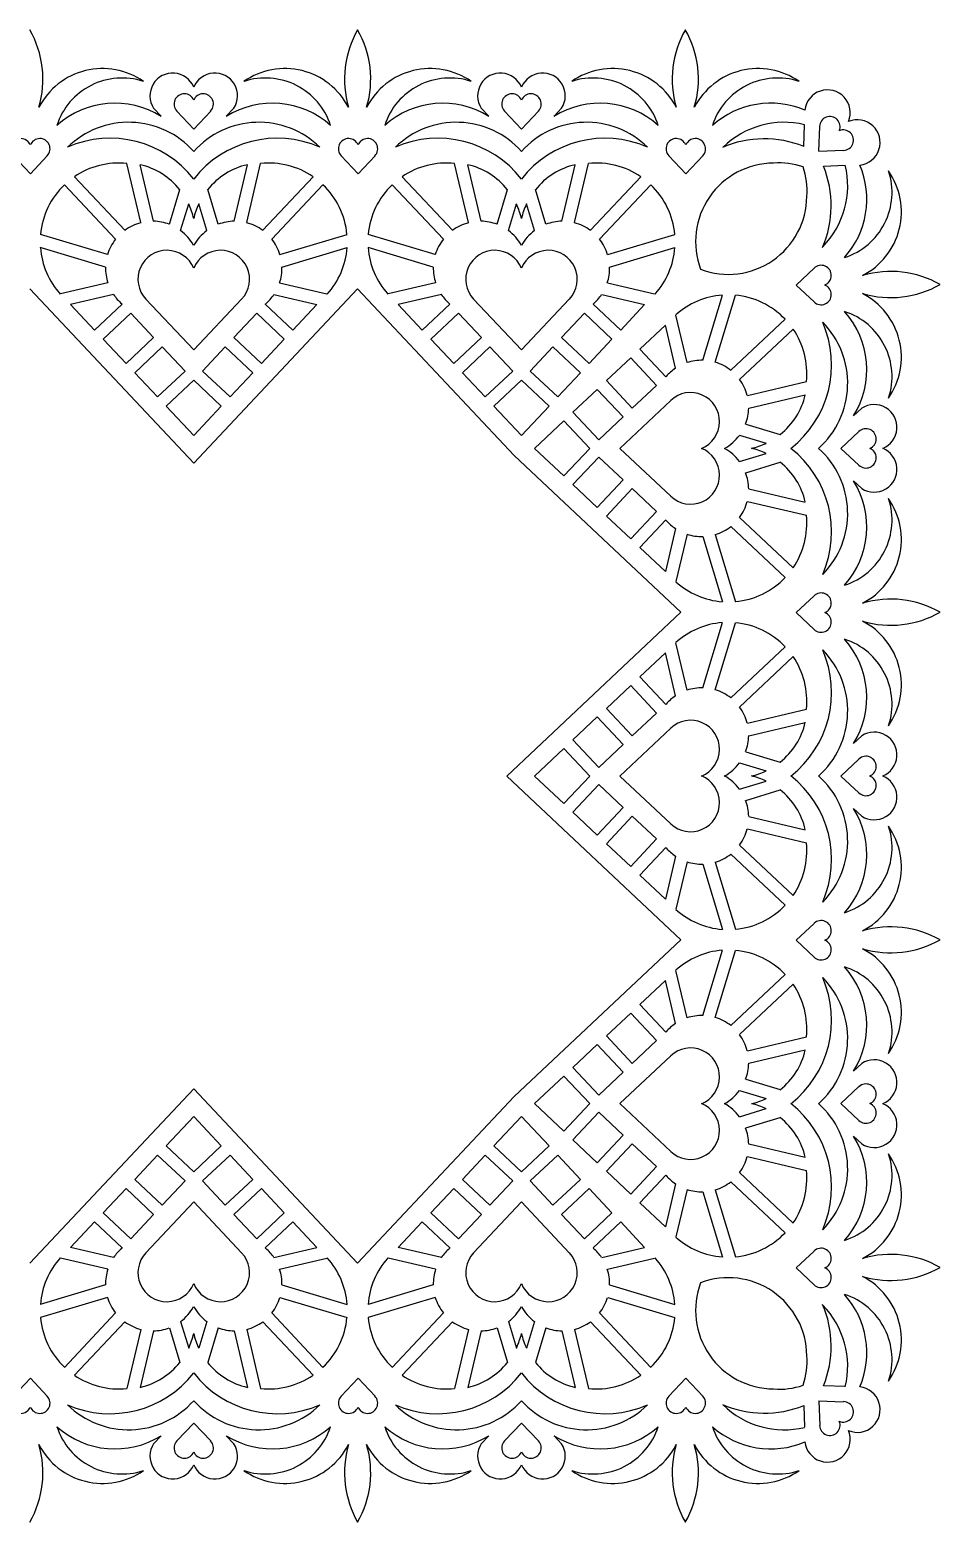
# Model space of a CAD drawing. Extents: x -508 to -157, y 123 to 262.
# Drawn here: x -453.5 to -368.6, y 122.9 to 262 of the extents above; entities that cross this region are included whole.
import ezdxf

# ---------------------------------------------------------------- set-up
doc = ezdxf.new("R2010")
doc.units = 0
doc.layers.get('0').update_dxf_attribs({"linetype": 'CONTINUOUS'})

msp = doc.modelspace()

# ---------------------------------------------------------------- linework, layer by layer
for p, q in [((-441.93, 254.68), (-441.22, 253.92)), ((-434.45, 254.68), (-435.16, 253.92)), ((-411.4, 254.68), (-410.69, 253.92)), ((-403.91, 254.68), (-404.62, 253.92)), ((-438.19, 252.73), (-439.77, 254.41)), ((-438.19, 252.73), (-436.61, 254.41)), ((-407.65, 252.73), (-409.23, 254.41)), ((-407.65, 252.73), (-406.08, 254.41)), ((-381.35, 251.1), (-381.27, 253.13)), ((-379.94, 250.68), (-379.87, 252.98)), ((-379.94, 250.68), (-377.64, 250.75)), ((-453.41, 248.56), (-454.99, 250.23)), ((-453.41, 248.56), (-451.84, 250.23)), ((-443.12, 244.01), (-444.42, 249.52)), ((-441.95, 244.15), (-443.19, 249.41)), ((-434.43, 244.15), (-433.19, 249.41)), ((-433.25, 244.01), (-431.96, 249.52)), ((-422.88, 248.56), (-424.46, 250.23)), ((-422.88, 248.56), (-421.3, 250.23)), ((-412.59, 244.01), (-413.89, 249.52)), ((-411.41, 244.15), (-412.65, 249.41)), ((-403.89, 244.15), (-402.65, 249.41)), ((-402.72, 244.01), (-401.42, 249.52)), ((-392.34, 248.56), (-393.92, 250.23)), ((-392.34, 248.56), (-390.77, 250.23)), ((-379.52, 249.28), (-377.49, 249.35)), ((-444.62, 243.3), (-449.31, 248.29)), ((-431.76, 243.3), (-427.06, 248.29)), ((-414.09, 243.3), (-418.78, 248.29)), ((-401.22, 243.3), (-396.53, 248.29)), ((-445.47, 242.48), (-450.23, 247.54)), ((-440.46, 243.86), (-439.49, 247.09)), ((-435.92, 243.86), (-436.89, 247.09)), ((-430.91, 242.48), (-426.15, 247.54)), ((-414.93, 242.48), (-419.7, 247.54)), ((-409.92, 243.86), (-408.95, 247.09)), ((-405.38, 243.86), (-406.35, 247.09)), ((-400.38, 242.48), (-395.61, 247.54)), ((-439.41, 243.28), (-438.66, 245.76)), ((-436.97, 243.28), (-437.72, 245.76)), ((-408.87, 243.28), (-408.13, 245.76)), ((-406.44, 243.28), (-407.18, 245.76)), ((-446.22, 241.03), (-452.48, 242.91)), ((-430.16, 241.03), (-423.9, 242.91)), ((-415.69, 241.03), (-421.94, 242.91)), ((-399.62, 241.03), (-393.37, 242.91)), ((-446.41, 239.85), (-452.49, 241.68)), ((-429.97, 239.85), (-423.89, 241.68)), ((-415.87, 239.85), (-421.95, 241.68)), ((-399.44, 239.85), (-393.36, 241.68)), ((-382.07, 238.19), (-380.39, 239.77)), ((-446.19, 238.4), (-450.6, 237.36)), ((-430.19, 238.4), (-425.78, 237.36)), ((-415.66, 238.4), (-420.06, 237.36)), ((-399.65, 238.4), (-395.25, 237.36)), ((-382.07, 238.19), (-380.39, 236.62)), ((-438.19, 221.6), (-453.46, 237.83)), ((-445.66, 237.31), (-449.66, 236.37)), ((-444.86, 236.42), (-444.9, 236.45)), ((-438.19, 232.14), (-442.65, 236.88)), ((-438.19, 221.6), (-422.92, 237.83)), ((-438.19, 232.14), (-433.73, 236.88)), ((-431.52, 236.42), (-431.48, 236.45)), ((-430.72, 237.31), (-426.71, 236.37)), ((-408.32, 222.31), (-422.92, 237.83)), ((-415.12, 237.31), (-419.13, 236.37)), ((-414.33, 236.42), (-414.36, 236.45)), ((-407.65, 232.14), (-412.11, 236.88)), ((-407.65, 232.14), (-403.2, 236.88)), ((-400.98, 236.42), (-400.94, 236.45)), ((-400.18, 237.31), (-396.18, 236.37)), ((-390.77, 231.19), (-388.94, 237.26)), ((-389.6, 231), (-387.72, 237.26)), ((-447.43, 234), (-449.66, 236.37)), ((-444.86, 236.42), (-447.43, 234)), ((-444.06, 235.56), (-446.63, 233.14)), ((-441.93, 233.3), (-444.06, 235.56)), ((-434.45, 233.3), (-432.32, 235.56)), ((-432.32, 235.56), (-429.75, 233.14)), ((-431.52, 236.42), (-428.95, 234)), ((-428.95, 234), (-426.71, 236.37)), ((-416.9, 234), (-419.13, 236.37)), ((-414.33, 236.42), (-416.9, 234)), ((-413.52, 235.56), (-416.09, 233.14)), ((-411.39, 233.3), (-413.52, 235.56)), ((-403.91, 233.3), (-401.79, 235.56)), ((-401.79, 235.56), (-399.22, 233.14)), ((-400.98, 236.42), (-398.41, 234)), ((-398.41, 234), (-396.18, 236.37)), ((-392.23, 230.97), (-393.27, 235.38)), ((-396.63, 232.21), (-394.25, 234.44)), ((-393.31, 230.44), (-394.25, 234.44)), ((-388.14, 230.25), (-383.08, 235.01)), ((-387.33, 229.4), (-382.34, 234.09)), ((-444.5, 230.88), (-446.63, 233.14)), ((-441.93, 233.3), (-444.5, 230.88)), ((-441.12, 232.44), (-443.69, 230.02)), ((-439, 230.18), (-441.12, 232.44)), ((-437.38, 230.18), (-435.26, 232.44)), ((-435.26, 232.44), (-432.69, 230.02)), ((-434.45, 233.3), (-431.88, 230.88)), ((-431.88, 230.88), (-429.75, 233.14)), ((-413.96, 230.88), (-416.09, 233.14)), ((-411.39, 233.3), (-413.96, 230.88)), ((-410.59, 232.44), (-413.16, 230.02)), ((-408.46, 230.18), (-410.59, 232.44)), ((-406.85, 230.18), (-404.72, 232.44)), ((-404.72, 232.44), (-402.15, 230.02)), ((-403.91, 233.3), (-401.34, 230.88)), ((-401.34, 230.88), (-399.22, 233.14)), ((-399.74, 229.28), (-397.48, 231.41)), ((-395.06, 228.84), (-397.48, 231.41)), ((-394.21, 229.64), (-396.63, 232.21)), ((-441.57, 227.76), (-443.69, 230.02)), ((-439, 230.18), (-441.57, 227.76)), ((-437.38, 230.18), (-434.81, 227.76)), ((-434.81, 227.76), (-432.69, 230.02)), ((-411.03, 227.76), (-413.16, 230.02)), ((-408.46, 230.18), (-411.03, 227.76)), ((-406.85, 230.18), (-404.28, 227.76)), ((-404.28, 227.76), (-402.15, 230.02)), ((-394.21, 229.64), (-394.17, 229.68)), ((-438.19, 229.32), (-440.76, 226.91)), ((-438.19, 229.32), (-435.62, 226.91)), ((-407.65, 229.32), (-410.22, 226.91)), ((-407.65, 229.32), (-405.08, 226.91)), ((-402.86, 226.34), (-400.6, 228.47)), ((-398.18, 225.9), (-400.6, 228.47)), ((-397.33, 226.71), (-399.74, 229.28)), ((-397.33, 226.71), (-395.06, 228.84)), ((-386.61, 227.9), (-381.1, 229.2)), ((-438.19, 224.18), (-440.76, 226.91)), ((-438.19, 224.18), (-435.62, 226.91)), ((-407.65, 224.18), (-410.22, 226.91)), ((-407.65, 224.18), (-405.08, 226.91)), ((-398.48, 222.97), (-393.74, 227.43)), ((-386.48, 226.73), (-381.21, 227.97)), ((-375.94, 226.71), (-376.71, 226)), ((-406.45, 222.97), (-403.72, 225.54)), ((-401.3, 222.97), (-403.72, 225.54)), ((-400.44, 223.78), (-402.86, 226.34)), ((-400.44, 223.78), (-398.18, 225.9)), ((-387.34, 224.19), (-384.87, 223.44)), ((-386.76, 225.24), (-383.54, 224.27)), ((-377.89, 222.97), (-376.21, 224.55)), ((-406.45, 222.97), (-403.72, 220.4)), ((-401.3, 222.97), (-403.72, 220.4)), ((-398.48, 222.97), (-393.74, 218.51)), ((-377.89, 222.97), (-376.21, 221.39)), ((-408.32, 222.31), (-392.8, 207.7)), ((-400.44, 222.16), (-402.86, 219.59)), ((-400.44, 222.16), (-398.18, 220.04)), ((-387.34, 221.75), (-384.87, 222.5)), ((-386.76, 220.7), (-383.54, 221.67)), ((-398.18, 220.04), (-400.6, 217.47)), ((-375.94, 219.23), (-376.71, 219.94)), ((-402.86, 219.59), (-400.6, 217.47)), ((-397.33, 219.23), (-399.74, 216.66)), ((-397.33, 219.23), (-395.06, 217.1)), ((-386.48, 219.21), (-381.21, 217.97)), ((-395.06, 217.1), (-397.48, 214.53)), ((-386.61, 218.03), (-381.1, 216.73)), ((-399.74, 216.66), (-397.48, 214.53)), ((-394.21, 216.3), (-396.63, 213.73)), ((-394.21, 216.3), (-394.17, 216.26)), ((-388.14, 215.69), (-383.08, 210.93)), ((-387.33, 216.54), (-382.34, 211.84)), ((-393.31, 215.5), (-394.25, 211.49)), ((-392.23, 214.97), (-393.27, 210.56)), ((-390.77, 214.75), (-388.94, 208.67)), ((-389.6, 214.94), (-387.72, 208.68)), ((-396.63, 213.73), (-394.25, 211.49)), ((-382.07, 207.66), (-380.39, 209.24)), ((-409.02, 192.43), (-392.8, 207.7)), ((-382.07, 207.66), (-380.39, 206.08)), ((-390.77, 200.65), (-388.94, 206.73)), ((-389.6, 200.47), (-387.72, 206.72)), ((-392.23, 200.43), (-393.27, 204.84)), ((-388.14, 199.71), (-383.08, 204.48)), ((-396.63, 201.68), (-394.25, 203.91)), ((-393.31, 199.9), (-394.25, 203.91)), ((-387.33, 198.86), (-382.34, 203.56)), ((-394.21, 199.11), (-396.63, 201.68)), ((-399.74, 198.74), (-397.48, 200.87)), ((-395.06, 198.3), (-397.48, 200.87)), ((-394.21, 199.11), (-394.17, 199.14)), ((-402.86, 195.81), (-400.6, 197.94)), ((-398.18, 195.37), (-400.6, 197.94)), ((-397.33, 196.17), (-399.74, 198.74)), ((-397.33, 196.17), (-395.06, 198.3)), ((-386.61, 197.37), (-381.1, 198.67)), ((-398.48, 192.43), (-393.74, 196.89)), ((-386.48, 196.19), (-381.21, 197.43)), ((-375.94, 196.18), (-376.71, 195.47)), ((-406.45, 192.43), (-403.72, 195)), ((-401.3, 192.43), (-403.72, 195)), ((-400.44, 193.24), (-402.86, 195.81)), ((-400.44, 193.24), (-398.18, 195.37)), ((-387.34, 193.65), (-384.87, 192.9)), ((-386.76, 194.7), (-383.54, 193.73)), ((-377.89, 192.43), (-376.21, 194.01)), ((-409.02, 192.43), (-392.8, 177.17)), ((-406.45, 192.43), (-403.72, 189.86)), ((-401.3, 192.43), (-403.72, 189.86)), ((-398.48, 192.43), (-393.74, 187.98)), ((-387.34, 191.22), (-384.87, 191.96)), ((-377.89, 192.43), (-376.21, 190.86)), ((-400.44, 191.63), (-402.86, 189.06)), ((-400.44, 191.63), (-398.18, 189.5)), ((-386.76, 190.16), (-383.54, 191.13)), ((-398.18, 189.5), (-400.6, 186.93)), ((-375.94, 188.69), (-376.71, 189.4)), ((-402.86, 189.06), (-400.6, 186.93)), ((-397.33, 188.69), (-399.74, 186.12)), ((-397.33, 188.69), (-395.06, 186.57)), ((-386.48, 188.67), (-381.21, 187.43)), ((-395.06, 186.57), (-397.48, 184)), ((-386.61, 187.5), (-381.1, 186.2)), ((-399.74, 186.12), (-397.48, 184)), ((-394.21, 185.76), (-396.63, 183.19)), ((-394.21, 185.76), (-394.17, 185.72)), ((-388.14, 185.16), (-383.08, 180.39)), ((-387.33, 186), (-382.34, 181.31)), ((-393.31, 184.96), (-394.25, 180.96)), ((-392.23, 184.43), (-393.27, 180.03)), ((-390.77, 184.21), (-388.94, 178.14)), ((-389.6, 184.4), (-387.72, 178.15)), ((-396.63, 183.19), (-394.25, 180.96)), ((-382.07, 177.12), (-380.39, 178.7)), ((-408.32, 162.56), (-392.8, 177.17)), ((-382.07, 177.12), (-380.39, 175.55)), ((-390.77, 170.12), (-388.94, 176.19)), ((-389.6, 169.93), (-387.72, 176.18)), ((-392.23, 169.9), (-393.27, 174.3)), ((-388.14, 169.17), (-383.08, 173.94)), ((-396.63, 171.14), (-394.25, 173.37)), ((-393.31, 169.37), (-394.25, 173.37)), ((-387.33, 168.33), (-382.34, 173.02)), ((-394.21, 168.57), (-396.63, 171.14)), ((-399.74, 168.21), (-397.48, 170.34)), ((-395.06, 167.77), (-397.48, 170.34)), ((-394.21, 168.57), (-394.17, 168.61)), ((-402.86, 165.27), (-400.6, 167.4)), ((-398.18, 164.83), (-400.6, 167.4)), ((-397.33, 165.64), (-399.74, 168.21)), ((-397.33, 165.64), (-395.06, 167.77)), ((-386.61, 166.83), (-381.1, 168.13)), ((-398.48, 161.9), (-393.74, 166.36)), ((-386.48, 165.66), (-381.21, 166.9)), ((-375.94, 165.64), (-376.71, 164.93)), ((-406.45, 161.9), (-403.72, 164.47)), ((-401.3, 161.9), (-403.72, 164.47)), ((-400.44, 162.7), (-402.86, 165.27)), ((-400.44, 162.7), (-398.18, 164.83)), ((-386.76, 164.17), (-383.54, 163.2)), ((-438.19, 163.27), (-453.46, 147.04)), ((-438.19, 163.27), (-422.92, 147.04)), ((-387.34, 163.11), (-384.87, 162.37)), ((-377.89, 161.9), (-376.21, 163.48)), ((-408.32, 162.56), (-422.92, 147.04)), ((-406.45, 161.9), (-403.72, 159.33)), ((-401.3, 161.9), (-403.72, 159.33)), ((-398.48, 161.9), (-393.74, 157.44)), ((-387.34, 160.68), (-384.87, 161.43)), ((-377.89, 161.9), (-376.21, 160.32)), ((-438.19, 160.69), (-440.76, 157.96)), ((-438.19, 160.69), (-435.62, 157.96)), ((-407.65, 160.69), (-410.22, 157.96)), ((-407.65, 160.69), (-405.08, 157.96)), ((-400.44, 161.09), (-402.86, 158.52)), ((-400.44, 161.09), (-398.18, 158.96)), ((-386.76, 159.63), (-383.54, 160.6)), ((-398.18, 158.96), (-400.6, 156.39)), ((-375.94, 158.16), (-376.71, 158.87)), ((-438.19, 155.54), (-440.76, 157.96)), ((-438.19, 155.54), (-435.62, 157.96)), ((-407.65, 155.54), (-410.22, 157.96)), ((-407.65, 155.54), (-405.08, 157.96)), ((-402.86, 158.52), (-400.6, 156.39)), ((-397.33, 158.16), (-399.74, 155.59)), ((-397.33, 158.16), (-395.06, 156.03)), ((-386.48, 158.14), (-381.21, 156.9)), ((-441.57, 157.11), (-443.69, 154.84)), ((-439, 154.69), (-441.57, 157.11)), ((-437.38, 154.69), (-434.81, 157.11)), ((-434.81, 157.11), (-432.69, 154.84)), ((-411.03, 157.11), (-413.16, 154.84)), ((-408.46, 154.69), (-411.03, 157.11)), ((-406.85, 154.69), (-404.28, 157.11)), ((-404.28, 157.11), (-402.15, 154.84)), ((-395.06, 156.03), (-397.48, 153.46)), ((-386.61, 156.96), (-381.1, 155.66)), ((-441.12, 152.43), (-443.69, 154.84)), ((-439, 154.69), (-441.12, 152.43)), ((-437.38, 154.69), (-435.26, 152.43)), ((-435.26, 152.43), (-432.69, 154.84)), ((-410.59, 152.43), (-413.16, 154.84)), ((-408.46, 154.69), (-410.59, 152.43)), ((-406.85, 154.69), (-404.72, 152.43)), ((-404.72, 152.43), (-402.15, 154.84)), ((-399.74, 155.59), (-397.48, 153.46)), ((-394.21, 155.22), (-396.63, 152.65)), ((-393.31, 154.43), (-394.25, 150.42)), ((-394.21, 155.22), (-394.17, 155.19)), ((-388.14, 154.62), (-383.08, 149.86)), ((-387.33, 155.47), (-382.34, 150.77)), ((-444.5, 153.99), (-446.63, 151.73)), ((-441.93, 151.57), (-444.5, 153.99)), ((-434.45, 151.57), (-431.88, 153.99)), ((-431.88, 153.99), (-429.75, 151.73)), ((-413.96, 153.99), (-416.09, 151.73)), ((-411.39, 151.57), (-413.96, 153.99)), ((-403.91, 151.57), (-401.34, 153.99)), ((-401.34, 153.99), (-399.22, 151.73)), ((-392.23, 153.9), (-393.27, 149.49)), ((-390.77, 153.68), (-388.94, 147.6)), ((-389.6, 153.86), (-387.72, 147.61)), ((-444.06, 149.31), (-446.63, 151.73)), ((-438.19, 152.73), (-442.65, 147.99)), ((-438.19, 152.73), (-433.73, 147.99)), ((-432.32, 149.31), (-429.75, 151.73)), ((-413.52, 149.31), (-416.09, 151.73)), ((-407.65, 152.73), (-412.11, 147.99)), ((-407.65, 152.73), (-403.2, 147.99)), ((-401.79, 149.31), (-399.22, 151.73)), ((-396.63, 152.65), (-394.25, 150.42)), ((-447.43, 150.87), (-449.66, 148.5)), ((-444.86, 148.45), (-447.43, 150.87)), ((-441.93, 151.57), (-444.06, 149.31)), ((-434.45, 151.57), (-432.32, 149.31)), ((-431.52, 148.45), (-428.95, 150.87)), ((-428.95, 150.87), (-426.71, 148.5)), ((-416.9, 150.87), (-419.13, 148.5)), ((-414.33, 148.45), (-416.9, 150.87)), ((-411.39, 151.57), (-413.52, 149.31)), ((-403.91, 151.57), (-401.79, 149.31)), ((-400.98, 148.45), (-398.41, 150.87)), ((-398.41, 150.87), (-396.18, 148.5)), ((-446.19, 146.47), (-450.6, 147.51)), ((-445.66, 147.55), (-449.66, 148.5)), ((-444.86, 148.45), (-444.9, 148.41)), ((-431.52, 148.45), (-431.48, 148.41)), ((-430.72, 147.55), (-426.71, 148.5)), ((-430.19, 146.47), (-425.78, 147.51)), ((-415.66, 146.47), (-420.06, 147.51)), ((-415.12, 147.55), (-419.13, 148.5)), ((-414.33, 148.45), (-414.36, 148.41)), ((-400.98, 148.45), (-400.94, 148.41)), ((-400.18, 147.55), (-396.18, 148.5)), ((-399.65, 146.47), (-395.25, 147.51)), ((-382.07, 146.59), (-380.39, 148.16)), ((-382.07, 146.59), (-380.39, 145.01)), ((-446.41, 145.01), (-452.49, 143.19)), ((-429.97, 145.01), (-423.89, 143.19)), ((-415.87, 145.01), (-421.95, 143.19)), ((-399.44, 145.01), (-393.36, 143.19)), ((-446.22, 143.84), (-452.48, 141.96)), ((-430.16, 143.84), (-423.9, 141.96)), ((-415.69, 143.84), (-421.94, 141.96)), ((-399.62, 143.84), (-393.37, 141.96)), ((-445.47, 142.39), (-450.23, 137.32)), ((-430.91, 142.39), (-426.15, 137.32)), ((-414.93, 142.39), (-419.7, 137.32)), ((-400.38, 142.39), (-395.61, 137.32)), ((-444.62, 141.57), (-449.31, 136.58)), ((-443.12, 140.86), (-444.42, 135.34)), ((-441.95, 140.72), (-443.19, 135.45)), ((-440.46, 141.01), (-439.49, 137.78)), ((-439.41, 141.59), (-438.66, 139.11)), ((-436.97, 141.59), (-437.72, 139.11)), ((-435.92, 141.01), (-436.89, 137.78)), ((-434.43, 140.72), (-433.19, 135.45)), ((-433.25, 140.86), (-431.96, 135.34)), ((-431.76, 141.57), (-427.06, 136.58)), ((-414.09, 141.57), (-418.78, 136.58)), ((-412.59, 140.86), (-413.89, 135.34)), ((-411.41, 140.72), (-412.65, 135.45)), ((-409.92, 141.01), (-408.95, 137.78)), ((-408.87, 141.59), (-408.13, 139.11)), ((-406.44, 141.59), (-407.18, 139.11)), ((-405.38, 141.01), (-406.35, 137.78)), ((-403.89, 140.72), (-402.65, 135.45)), ((-402.72, 140.86), (-401.42, 135.34)), ((-401.22, 141.57), (-396.53, 136.58)), ((-453.41, 136.31), (-454.99, 134.64)), ((-453.41, 136.31), (-451.84, 134.64)), ((-422.88, 136.31), (-424.46, 134.64)), ((-422.88, 136.31), (-421.3, 134.64)), ((-392.34, 136.31), (-393.92, 134.64)), ((-392.34, 136.31), (-390.77, 134.64)), ((-377.49, 135.52), (-379.52, 135.59)), ((-381.35, 133.76), (-381.27, 131.73)), ((-379.94, 134.19), (-379.87, 131.89)), ((-379.94, 134.19), (-377.64, 134.12)), ((-438.19, 132.13), (-439.77, 130.46)), ((-438.19, 132.13), (-436.61, 130.46)), ((-407.65, 132.13), (-409.23, 130.46)), ((-407.65, 132.13), (-406.08, 130.46)), ((-441.93, 130.19), (-441.22, 130.95)), ((-434.45, 130.19), (-435.16, 130.95)), ((-411.4, 130.19), (-410.69, 130.95)), ((-403.91, 130.19), (-404.62, 130.95))]:
    msp.add_line(p, q)
for centre, radius, start, end in [((-461.5, 257.38), 9.26, 343.5444, 29.7805), ((-414.88, 257.38), 9.26, 150.2195, 196.4556), ((-430.96, 257.38), 9.26, 343.5444, 29.7805), ((-384.35, 257.38), 9.26, 150.2195, 196.4556), ((-400.43, 257.38), 9.26, 343.5444, 29.7805), ((-446.68, 251.7), 6.67, 55.1183, 152.7343), ((-444.87, 251.11), 6.38, 71.7665, 162.0666), ((-440.15, 255.83), 2.12, 22.1916, 212.9358), ((-436.23, 255.83), 2.12, 327.0642, 157.8084), ((-429.7, 251.7), 6.67, 27.2657, 124.8817), ((-431.51, 251.11), 6.38, 17.9334, 108.2335), ((-416.15, 251.7), 6.67, 55.1183, 152.7343), ((-414.33, 251.11), 6.38, 71.7665, 162.0666), ((-409.62, 255.83), 2.12, 22.1916, 212.9358), ((-405.69, 255.83), 2.12, 327.0642, 157.8084), ((-399.16, 251.7), 6.67, 27.2657, 124.8817), ((-400.98, 251.11), 6.38, 17.9334, 108.2335), ((-385.61, 251.7), 6.67, 55.1183, 152.7343), ((-383.79, 251.11), 6.38, 71.7665, 162.0666), ((-439.07, 255.06), 0.954, 22.1916, 223.2633), ((-437.31, 255.06), 0.954, 316.7367, 157.8084), ((-408.54, 255.06), 0.954, 22.1916, 223.2633), ((-406.77, 255.06), 0.954, 316.7367, 157.8084), ((-379.14, 254.26), 2.12, 337.1916, 173.8107), ((-445.52, 247.01), 8.13, 58.1142, 131.8052), ((-430.86, 247.01), 8.13, 48.1948, 121.8858), ((-414.98, 247.01), 8.13, 58.1142, 131.8052), ((-400.33, 247.01), 8.13, 48.1948, 121.8858), ((-384.44, 247.01), 8.13, 66.8468, 131.8052), ((-444.25, 245.23), 8.13, 41.8237, 134.432), ((-432.13, 245.23), 8.13, 45.568, 138.1763), ((-413.71, 245.23), 8.13, 41.8237, 134.432), ((-401.6, 245.23), 8.13, 45.568, 138.1763), ((-383.18, 245.23), 8.13, 76.4534, 134.432), ((-378.92, 252.95), 0.954, 337.1916, 178.2633), ((-376.36, 251.48), 2.12, 276.1893, 112.8084), ((-454.3, 250.89), 0.954, 22.1916, 223.2633), ((-452.53, 250.89), 0.954, 316.7367, 157.8084), ((-445.98, 241.99), 9.88, 37.9811, 113.6405), ((-430.4, 241.99), 9.88, 66.3595, 142.0189), ((-423.76, 250.89), 0.954, 22.1916, 223.2633), ((-422, 250.89), 0.954, 316.7367, 157.8084), ((-415.44, 241.99), 9.88, 37.9811, 113.6405), ((-399.87, 241.99), 9.88, 66.3595, 142.0189), ((-393.23, 250.89), 0.954, 22.1916, 223.2633), ((-391.46, 250.89), 0.954, 316.7367, 157.8084), ((-385.03, 241.94), 9.88, 68.0846, 113.2735), ((-377.67, 251.7), 0.954, 271.7367, 112.8084), ((-445.18, 242.24), 7.32, 84.0698, 124.3531), ((-444.69, 242.91), 6.67, 38.7088, 76.9688), ((-431.69, 242.91), 6.67, 103.0312, 141.2912), ((-431.2, 242.24), 7.32, 55.6469, 95.9302), ((-414.65, 242.24), 7.32, 84.0698, 124.3531), ((-414.16, 242.91), 6.67, 38.7088, 76.9688), ((-401.15, 242.91), 6.67, 103.0312, 141.2912), ((-400.66, 242.24), 7.32, 55.6469, 95.9302), ((-384.11, 242.24), 7.32, 90.4219, 200.6236), ((-383.62, 242.91), 6.67, 70.6687, 94.6528), ((-387.71, 247), 6.67, 355.3472, 19.3313), ((-388.68, 245.59), 9.88, 336.7265, 21.9154), ((-385.39, 247.45), 8.13, 315.568, 13.5466), ((-383.61, 246.18), 8.13, 318.1948, 23.1532), ((-379.51, 246.83), 6.38, 287.9334, 18.2335), ((-378.93, 245.01), 6.67, 297.2657, 34.8817), ((-445.18, 242.24), 7.32, 133.5879, 174.7728), ((-431.2, 242.24), 7.32, 5.2272, 46.4121), ((-414.65, 242.24), 7.32, 133.5879, 174.7728), ((-400.66, 242.24), 7.32, 5.2272, 46.4121), ((-388.39, 246.51), 7.32, 249.3764, 359.5781), ((-444.69, 242.91), 6.67, 12.7907, 25.2329), ((-431.69, 242.91), 6.67, 154.7671, 167.2093), ((-414.16, 242.91), 6.67, 12.7907, 25.2329), ((-401.15, 242.91), 6.67, 154.7671, 167.2093), ((-442.03, 239.76), 4.38, 104.5257, 126.3006), ((-442.03, 239.76), 4.38, 69.0837, 89.0125), ((-434.35, 239.76), 4.38, 90.9875, 110.9163), ((-434.35, 239.76), 4.38, 53.6994, 75.4743), ((-411.49, 239.76), 4.38, 104.5257, 126.3006), ((-411.49, 239.76), 4.38, 69.0837, 89.0125), ((-403.82, 239.76), 4.38, 90.9875, 110.9163), ((-403.82, 239.76), 4.38, 53.6994, 75.4743), ((-442.03, 239.76), 4.38, 141.715, 163.2788), ((-442.03, 239.76), 4.38, 28.9966, 53.3205), ((-434.35, 239.76), 4.38, 126.6795, 151.0034), ((-434.35, 239.76), 4.38, 16.7212, 38.285), ((-411.49, 239.76), 4.38, 141.715, 163.2788), ((-411.49, 239.76), 4.38, 28.9966, 53.3205), ((-403.82, 239.76), 4.38, 126.6795, 151.0034), ((-403.82, 239.76), 4.38, 16.7212, 38.285), ((-445.18, 242.24), 7.32, 184.3684, 221.8816), ((-440.69, 238.73), 2.7, 22.1916, 223.2633), ((-435.69, 238.73), 2.7, 316.7367, 157.8084), ((-431.2, 242.24), 7.32, 318.1184, 355.6316), ((-414.65, 242.24), 7.32, 184.3684, 221.8816), ((-410.15, 238.73), 2.7, 22.1916, 223.2633), ((-405.16, 238.73), 2.7, 316.7367, 157.8084), ((-400.66, 242.24), 7.32, 318.1184, 355.6316), ((-442.03, 239.76), 4.38, 178.8365, 198.183), ((-434.35, 239.76), 4.38, 341.817, 1.1635), ((-411.49, 239.76), 4.38, 178.8365, 198.183), ((-403.82, 239.76), 4.38, 341.817, 1.1635), ((-379.74, 239.08), 0.954, 292.1916, 133.2633), ((-373.25, 230.2), 9.26, 60.2195, 106.4556), ((-379.74, 237.31), 0.954, 226.7367, 67.8084), ((-373.25, 246.28), 9.26, 253.5444, 299.7805), ((-442.03, 239.76), 4.38, 213.9929, 229.0468), ((-434.35, 239.76), 4.38, 310.9532, 326.0071), ((-411.49, 239.76), 4.38, 213.9929, 229.0468), ((-403.82, 239.76), 4.38, 310.9532, 326.0071), ((-388.39, 229.96), 7.32, 94.3684, 131.8816), ((-388.39, 229.96), 7.32, 43.5879, 84.7728), ((-378.93, 231.46), 6.67, 325.1183, 62.7343), ((-379.51, 229.65), 6.38, 341.7665, 72.0666), ((-383.61, 230.3), 8.13, 328.1142, 41.8052), ((-388.64, 230.76), 9.88, 307.9811, 23.6405), ((-388.39, 229.96), 7.32, 354.0698, 34.3531), ((-385.39, 229.03), 8.13, 311.8237, 44.432), ((-390.86, 226.8), 4.38, 88.8365, 108.183), ((-390.86, 226.8), 4.38, 51.715, 73.2788), ((-390.86, 226.8), 4.38, 123.9929, 139.0468), ((-391.9, 225.47), 2.7, 292.1916, 133.2633), ((-390.86, 226.8), 4.38, 14.5257, 36.3006), ((-390.86, 226.8), 4.38, 339.0837, 359.0125), ((-387.71, 229.47), 6.67, 308.7088, 346.9688), ((-374.79, 224.93), 2.12, 292.1916, 122.9358), ((-390.86, 226.8), 4.38, 298.9966, 323.3205), ((-375.56, 223.85), 0.954, 292.1916, 133.2633), ((-391.9, 220.47), 2.7, 226.7367, 67.8084), ((-390.86, 219.13), 4.38, 36.6795, 61.0034), ((-387.71, 229.47), 6.67, 282.7907, 295.2329), ((-387.71, 216.47), 6.67, 64.7671, 77.2093), ((-388.64, 215.18), 9.88, 336.3595, 52.0189), ((-385.39, 216.91), 8.13, 315.568, 48.1763), ((-375.56, 222.09), 0.954, 226.7367, 67.8084), ((-374.79, 221.01), 2.12, 237.0642, 67.8084), ((-387.71, 216.47), 6.67, 13.0312, 51.2912), ((-390.86, 219.13), 4.38, 0.9875, 20.9163), ((-383.61, 215.64), 8.13, 318.1948, 31.8858), ((-390.86, 219.13), 4.38, 323.6994, 345.4743), ((-379.51, 216.29), 6.38, 287.9334, 18.2335), ((-378.93, 214.47), 6.67, 297.2657, 34.8817), ((-390.86, 219.13), 4.38, 220.9532, 236.0071), ((-390.86, 219.13), 4.38, 286.7212, 308.285), ((-388.39, 215.98), 7.32, 325.6469, 5.9302), ((-390.86, 219.13), 4.38, 251.817, 271.1635), ((-388.39, 215.98), 7.32, 228.1184, 265.6316), ((-388.39, 215.98), 7.32, 275.2272, 316.4121), ((-379.74, 208.54), 0.954, 292.1916, 133.2633), ((-373.25, 199.66), 9.26, 60.2195, 106.4556), ((-379.74, 206.78), 0.954, 226.7367, 67.8084), ((-373.25, 215.74), 9.26, 253.5444, 299.7805), ((-388.39, 199.43), 7.32, 94.3684, 131.8816), ((-388.39, 199.43), 7.32, 43.5879, 84.7728), ((-378.93, 200.93), 6.67, 325.1183, 62.7343), ((-383.61, 199.76), 8.13, 328.1142, 41.8052), ((-379.51, 199.11), 6.38, 341.7665, 72.0666), ((-388.64, 200.22), 9.88, 307.9811, 23.6405), ((-388.39, 199.43), 7.32, 354.0698, 34.3531), ((-385.39, 198.49), 8.13, 311.8237, 44.432), ((-390.86, 196.27), 4.38, 88.8365, 108.183), ((-390.86, 196.27), 4.38, 51.715, 73.2788), ((-390.86, 196.27), 4.38, 123.9929, 139.0468), ((-391.9, 194.93), 2.7, 292.1916, 133.2633), ((-390.86, 196.27), 4.38, 14.5257, 36.3006), ((-390.86, 196.27), 4.38, 339.0837, 359.0125), ((-387.71, 198.94), 6.67, 308.7088, 346.9688), ((-374.79, 194.4), 2.12, 292.1916, 122.9358), ((-390.86, 196.27), 4.38, 298.9966, 323.3205), ((-375.56, 193.32), 0.954, 292.1916, 133.2633), ((-391.9, 189.94), 2.7, 226.7367, 67.8084), ((-390.86, 188.6), 4.38, 36.6795, 61.0034), ((-387.71, 198.94), 6.67, 282.7907, 295.2329), ((-387.71, 185.93), 6.67, 64.7671, 77.2093), ((-388.64, 184.65), 9.88, 336.3595, 52.0189), ((-385.39, 186.38), 8.13, 315.568, 48.1763), ((-375.56, 191.55), 0.954, 226.7367, 67.8084), ((-374.79, 190.47), 2.12, 237.0642, 67.8084), ((-387.71, 185.93), 6.67, 13.0312, 51.2912), ((-390.86, 188.6), 4.38, 0.9875, 20.9163), ((-383.61, 185.11), 8.13, 318.1948, 31.8858), ((-390.86, 188.6), 4.38, 323.6994, 345.4743), ((-379.51, 185.76), 6.38, 287.9334, 18.2335), ((-378.93, 183.94), 6.67, 297.2657, 34.8817), ((-390.86, 188.6), 4.38, 220.9532, 236.0071), ((-390.86, 188.6), 4.38, 286.7212, 308.285), ((-388.39, 185.44), 7.32, 325.6469, 5.9302), ((-390.86, 188.6), 4.38, 251.817, 271.1635), ((-388.39, 185.44), 7.32, 228.1184, 265.6316), ((-388.39, 185.44), 7.32, 275.2272, 316.4121), ((-379.74, 178.01), 0.954, 292.1916, 133.2633), ((-373.25, 169.12), 9.26, 60.2195, 106.4556), ((-379.74, 176.24), 0.954, 226.7367, 67.8084), ((-373.25, 185.21), 9.26, 253.5444, 299.7805), ((-388.39, 168.89), 7.32, 94.3684, 131.8816), ((-388.39, 168.89), 7.32, 43.5879, 84.7728), ((-378.93, 170.39), 6.67, 325.1183, 62.7343), ((-383.61, 169.22), 8.13, 328.1142, 41.8052), ((-379.51, 168.57), 6.38, 341.7665, 72.0666), ((-388.64, 169.68), 9.88, 307.9811, 23.6405), ((-388.39, 168.89), 7.32, 354.0698, 34.3531), ((-385.39, 167.95), 8.13, 311.8237, 44.432), ((-390.86, 165.73), 4.38, 88.8365, 108.183), ((-390.86, 165.73), 4.38, 51.715, 73.2788), ((-390.86, 165.73), 4.38, 123.9929, 139.0468), ((-390.86, 165.73), 4.38, 14.5257, 36.3006), ((-391.9, 164.39), 2.7, 292.1916, 133.2633), ((-390.86, 165.73), 4.38, 339.0837, 359.0125), ((-387.71, 168.4), 6.67, 308.7088, 346.9688), ((-374.79, 163.86), 2.12, 292.1916, 122.9358), ((-390.86, 165.73), 4.38, 298.9966, 323.3205), ((-375.56, 162.78), 0.954, 292.1916, 133.2633), ((-391.9, 159.4), 2.7, 226.7367, 67.8084), ((-390.86, 158.06), 4.38, 36.6795, 61.0034), ((-387.71, 168.4), 6.67, 282.7907, 295.2329), ((-387.71, 155.39), 6.67, 64.7671, 77.2093), ((-388.64, 154.11), 9.88, 336.3595, 52.0189), ((-385.39, 155.84), 8.13, 315.568, 48.1763), ((-375.56, 161.02), 0.954, 226.7367, 67.8084), ((-374.79, 159.93), 2.12, 237.0642, 67.8084), ((-387.71, 155.39), 6.67, 13.0312, 51.2912), ((-390.86, 158.06), 4.38, 0.9875, 20.9163), ((-383.61, 154.57), 8.13, 318.1948, 31.8858), ((-379.51, 155.22), 6.38, 287.9334, 18.2335), ((-378.93, 153.4), 6.67, 297.2657, 34.8817), ((-390.86, 158.06), 4.38, 323.6994, 345.4743), ((-390.86, 158.06), 4.38, 220.9532, 236.0071), ((-390.86, 158.06), 4.38, 286.7212, 308.285), ((-388.39, 154.91), 7.32, 325.6469, 5.9302), ((-390.86, 158.06), 4.38, 251.817, 271.1635), ((-388.39, 154.91), 7.32, 228.1184, 265.6316), ((-388.39, 154.91), 7.32, 275.2272, 316.4121), ((-445.18, 142.63), 7.32, 138.1184, 175.6316), ((-442.03, 145.1), 4.38, 130.9532, 146.0071), ((-440.69, 146.14), 2.7, 136.7367, 337.8084), ((-435.69, 146.14), 2.7, 202.1916, 43.2633), ((-434.35, 145.1), 4.38, 33.9929, 49.0468), ((-431.2, 142.63), 7.32, 4.3684, 41.8816), ((-414.65, 142.63), 7.32, 138.1184, 175.6316), ((-411.49, 145.1), 4.38, 130.9532, 146.0071), ((-410.15, 146.14), 2.7, 136.7367, 337.8084), ((-405.16, 146.14), 2.7, 202.1916, 43.2633), ((-403.82, 145.1), 4.38, 33.9929, 49.0468), ((-400.66, 142.63), 7.32, 4.3684, 41.8816), ((-379.74, 147.47), 0.954, 292.1916, 133.2633), ((-373.25, 138.59), 9.26, 60.2195, 106.4556), ((-442.03, 145.1), 4.38, 161.817, 181.1635), ((-434.35, 145.1), 4.38, 358.8365, 18.183), ((-411.49, 145.1), 4.38, 161.817, 181.1635), ((-403.82, 145.1), 4.38, 358.8365, 18.183), ((-379.74, 145.7), 0.954, 226.7367, 67.8084), ((-373.25, 154.67), 9.26, 253.5444, 299.7805), ((-384.11, 142.63), 7.32, 159.3764, 269.5781), ((-388.39, 138.35), 7.32, 0.4219, 110.6236), ((-378.93, 139.86), 6.67, 325.1183, 62.7343), ((-442.03, 145.1), 4.38, 196.7212, 218.285), ((-434.35, 145.1), 4.38, 321.715, 343.2788), ((-411.49, 145.1), 4.38, 196.7212, 218.285), ((-403.82, 145.1), 4.38, 321.715, 343.2788), ((-379.51, 138.04), 6.38, 341.7665, 72.0666), ((-383.61, 138.69), 8.13, 336.8468, 41.8052), ((-445.18, 142.63), 7.32, 185.2272, 226.4121), ((-442.03, 145.1), 4.38, 306.6795, 331.0034), ((-434.35, 145.1), 4.38, 208.9966, 233.3205), ((-431.2, 142.63), 7.32, 313.5879, 354.7728), ((-414.65, 142.63), 7.32, 185.2272, 226.4121), ((-411.49, 145.1), 4.38, 306.6795, 331.0034), ((-403.82, 145.1), 4.38, 208.9966, 233.3205), ((-400.66, 142.63), 7.32, 313.5879, 354.7728), ((-388.68, 139.28), 9.88, 338.0846, 23.2735), ((-385.39, 137.42), 8.13, 346.4534, 44.432), ((-442.03, 145.1), 4.38, 233.6994, 255.4743), ((-442.03, 145.1), 4.38, 270.9875, 290.9163), ((-434.35, 145.1), 4.38, 249.0837, 269.0125), ((-434.35, 145.1), 4.38, 284.5257, 306.3006), ((-411.49, 145.1), 4.38, 233.6994, 255.4743), ((-411.49, 145.1), 4.38, 270.9875, 290.9163), ((-403.82, 145.1), 4.38, 249.0837, 269.0125), ((-403.82, 145.1), 4.38, 284.5257, 306.3006), ((-444.69, 141.95), 6.67, 334.7671, 347.2093), ((-431.69, 141.95), 6.67, 192.7907, 205.2329), ((-414.16, 141.95), 6.67, 334.7671, 347.2093), ((-401.15, 141.95), 6.67, 192.7907, 205.2329), ((-444.69, 141.95), 6.67, 283.0312, 321.2912), ((-431.69, 141.95), 6.67, 218.7088, 256.9688), ((-414.16, 141.95), 6.67, 283.0312, 321.2912), ((-401.15, 141.95), 6.67, 218.7088, 256.9688), ((-387.71, 137.87), 6.67, 340.6687, 4.6528), ((-445.98, 142.88), 9.88, 246.3595, 322.0189), ((-445.18, 142.63), 7.32, 235.6469, 275.9302), ((-430.4, 142.88), 9.88, 217.9811, 293.6405), ((-431.2, 142.63), 7.32, 264.0698, 304.3531), ((-415.44, 142.88), 9.88, 246.3595, 322.0189), ((-414.65, 142.63), 7.32, 235.6469, 275.9302), ((-399.87, 142.88), 9.88, 217.9811, 293.6405), ((-400.66, 142.63), 7.32, 264.0698, 304.3531), ((-383.62, 141.95), 6.67, 265.3472, 289.3313), ((-376.36, 133.38), 2.12, 247.1916, 83.8107), ((-454.3, 133.98), 0.954, 136.7367, 337.8084), ((-452.53, 133.98), 0.954, 202.1916, 43.2633), ((-444.25, 139.63), 8.13, 225.568, 318.1763), ((-432.13, 139.63), 8.13, 221.8237, 314.432), ((-423.76, 133.98), 0.954, 136.7367, 337.8084), ((-422, 133.98), 0.954, 202.1916, 43.2633), ((-413.71, 139.63), 8.13, 225.568, 318.1763), ((-401.6, 139.63), 8.13, 221.8237, 314.432), ((-393.23, 133.98), 0.954, 136.7367, 337.8084), ((-391.46, 133.98), 0.954, 202.1916, 43.2633), ((-385.03, 142.93), 9.88, 246.7265, 291.9154), ((-383.18, 139.63), 8.13, 225.568, 283.5466), ((-377.67, 133.17), 0.954, 247.1916, 88.2633), ((-378.92, 131.92), 0.954, 181.7367, 22.8084), ((-444.87, 133.76), 6.38, 197.9334, 288.2335), ((-445.52, 137.85), 8.13, 228.1948, 301.8858), ((-430.86, 137.85), 8.13, 238.1142, 311.8052), ((-431.51, 133.76), 6.38, 251.7665, 342.0666), ((-414.33, 133.76), 6.38, 197.9334, 288.2335), ((-414.98, 137.85), 8.13, 228.1948, 301.8858), ((-400.33, 137.85), 8.13, 238.1142, 311.8052), ((-400.98, 133.76), 6.38, 251.7665, 342.0666), ((-384.44, 137.85), 8.13, 228.1948, 293.1532), ((-383.79, 133.76), 6.38, 197.9334, 288.2335), ((-379.14, 130.61), 2.12, 186.1893, 22.8084), ((-461.5, 127.49), 9.26, 330.2195, 16.4556), ((-446.68, 133.17), 6.67, 207.2657, 304.8817), ((-440.15, 129.04), 2.12, 147.0642, 337.8084), ((-439.07, 129.81), 0.954, 136.7367, 337.8084), ((-437.31, 129.81), 0.954, 202.1916, 43.2633), ((-436.23, 129.04), 2.12, 202.1916, 32.9358), ((-429.7, 133.17), 6.67, 235.1183, 332.7343), ((-414.88, 127.49), 9.26, 163.5444, 209.7805), ((-430.96, 127.49), 9.26, 330.2195, 16.4556), ((-416.15, 133.17), 6.67, 207.2657, 304.8817), ((-409.62, 129.04), 2.12, 147.0642, 337.8084), ((-408.54, 129.81), 0.954, 136.7367, 337.8084), ((-406.77, 129.81), 0.954, 202.1916, 43.2633), ((-405.69, 129.04), 2.12, 202.1916, 32.9358), ((-399.16, 133.17), 6.67, 235.1183, 332.7343), ((-384.35, 127.49), 9.26, 163.5444, 209.7805), ((-400.43, 127.49), 9.26, 330.2195, 16.4556), ((-385.61, 133.17), 6.67, 207.2657, 304.8817)]:
    msp.add_arc(centre, radius, start, end)

doc.saveas('drawing.dxf')
